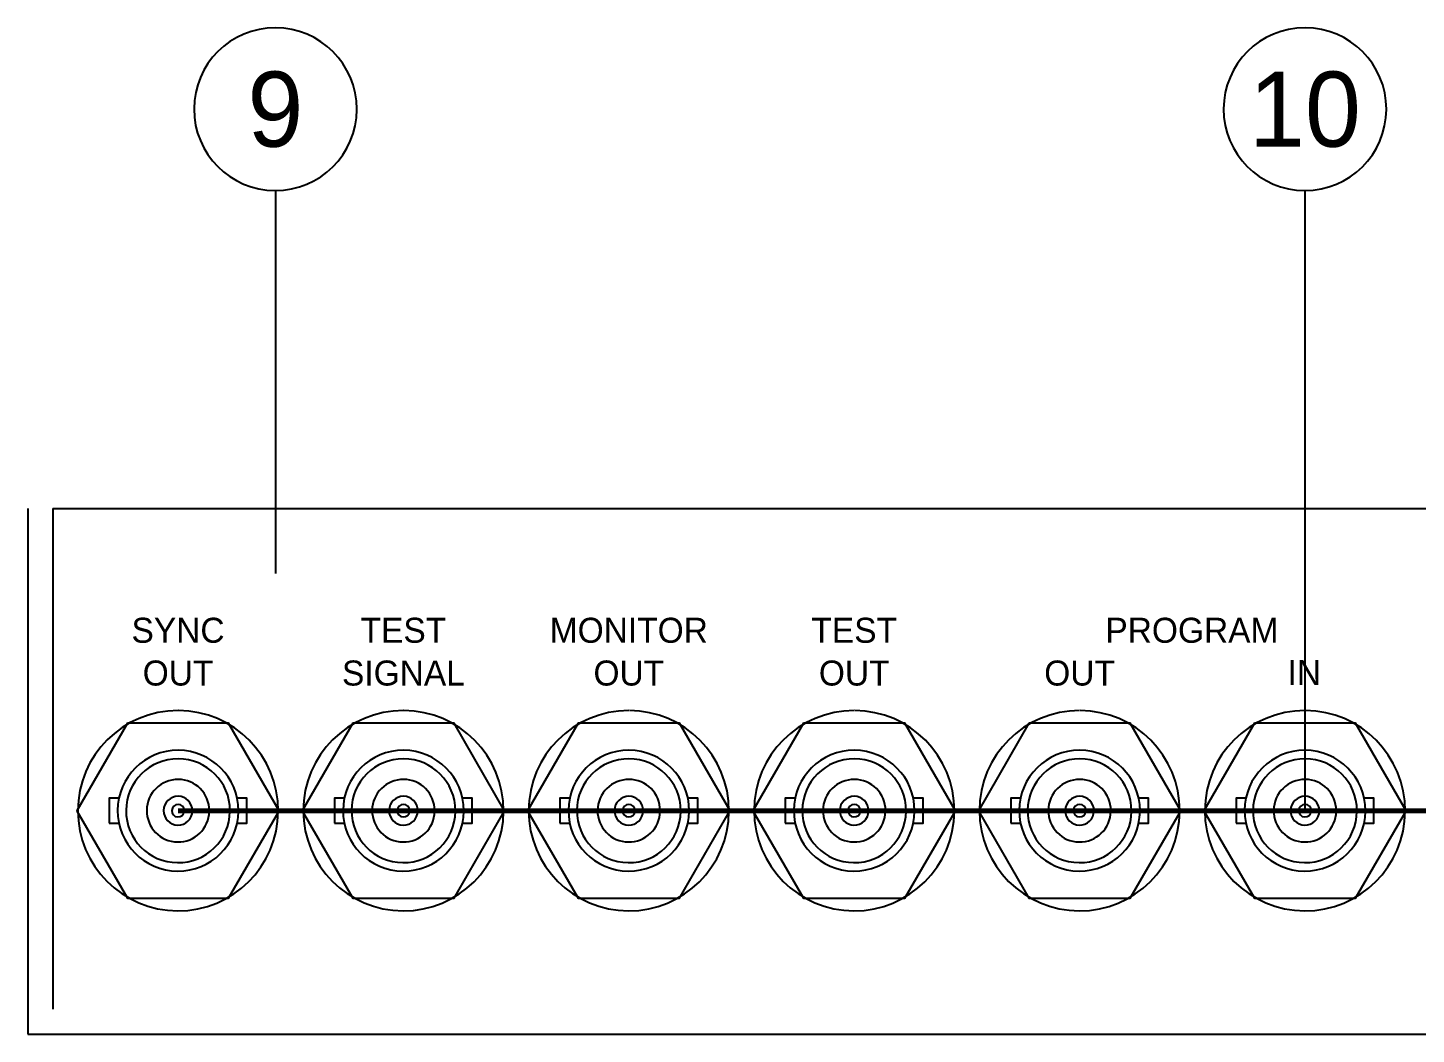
# Model space of a CAD drawing. Extents: x 10 to 493, y 10 to 201.
# Drawn here: x 38.1 to 148.9, y 10 to 90.4 of the extents above; entities that cross this region are included whole.
import ezdxf
from ezdxf.enums import TextEntityAlignment as Align

# ---------------------------------------------------------------- set-up
doc = ezdxf.new("R2010")
doc.units = 0
doc.layers.add('KOMPONENT', color=10, linetype='CONTINUOUS')
doc.layers.add('SERVICE1', color=7, linetype='CONTINUOUS')

msp = doc.modelspace()

# ---------------------------------------------------------------- linework, layer by layer
at = {"layer": 'KOMPONENT', "color": 0}
for p, q in [((38.05594405594405, 52), (38.05594405594394, 10)), ((40.05594405594405, 51.99999999999989), (459.6559440559441, 51.99999999999983)), ((40.05594405594405, 52), (40.05594405594394, 12)), ((38.05594405594394, 10), (462.0559440559439, 10))]:
    msp.add_line(p, q, dxfattribs=at)
for points in [[(46.01449217161672, 34.86000000000002), (41.97304028728934, 27.86000000000002), (46.01449217161669, 20.86000000000001), (54.09739594027144, 20.86000000000001), (58.10791632460803, 27.80642507046162)], [(58.13884782459883, 27.86000000000002), (54.09739594027147, 34.86000000000002), (46.01449217161672, 34.86000000000002)], [(64.01449217161672, 34.86000000000002), (59.97304028728934, 27.86000000000002), (64.0144921716167, 20.86000000000001), (72.09739594027144, 20.86000000000001), (76.10791632460803, 27.80642507046162)], [(76.13884782459883, 27.86000000000002), (72.09739594027147, 34.86000000000002), (64.01449217161672, 34.86000000000002)], [(82.01449217161672, 34.86000000000002), (77.97304028728934, 27.86000000000002), (82.0144921716167, 20.86000000000001), (90.09739594027147, 20.86000000000001), (94.10791632460803, 27.80642507046162)], [(94.13884782459886, 27.86000000000002), (90.09739594027147, 34.86000000000002), (82.01449217161672, 34.86000000000002)], [(100.0144921716167, 34.86000000000002), (95.97304028728931, 27.86000000000002), (100.0144921716167, 20.86000000000001), (108.0973959402715, 20.86000000000001), (112.107916324608, 27.80642507046162)], [(112.1388478245989, 27.86000000000002), (108.0973959402715, 34.86000000000002), (100.0144921716167, 34.86000000000002)], [(118.0144921716167, 34.86000000000002), (113.9730402872893, 27.86000000000002), (118.0144921716167, 20.86000000000001), (126.0973959402715, 20.86000000000001), (130.107916324608, 27.80642507046162)], [(130.1388478245989, 27.86000000000002), (126.0973959402715, 34.86000000000002), (118.0144921716167, 34.86000000000002)], [(136.0144921716167, 34.86000000000002), (131.9730402872893, 27.86000000000002), (136.0144921716167, 20.86000000000001), (144.0973959402715, 20.86000000000001), (148.107916324608, 27.80642507046162)], [(148.1388478245989, 27.86000000000002), (144.0973959402715, 34.86000000000002), (136.0144921716167, 34.86000000000002)]]:
    msp.add_lwpolyline(points, dxfattribs=at)
at = {"layer": 'KOMPONENT', "color": 0, "linetype": 'CONTINUOUS'}
for points in [[(45.33570836267617, 28.86000000000002), (44.55594405594408, 28.86000000000002), (44.55594405594408, 26.86000000000002)], [(54.77617974921199, 26.86000000000002), (55.55594405594408, 26.86000000000002), (55.55594405594408, 28.86000000000002), (54.77617974921199, 28.86000000000002)], [(63.33570836267617, 28.86000000000002), (62.55594405594408, 28.86000000000002), (62.55594405594408, 26.86000000000002)], [(72.77617974921199, 26.86000000000002), (73.55594405594408, 26.86000000000002), (73.55594405594408, 28.86000000000002), (72.77617974921199, 28.86000000000002)], [(81.33570836267617, 28.86000000000002), (80.55594405594408, 28.86000000000002), (80.55594405594408, 26.86000000000002)], [(90.77617974921199, 26.86000000000002), (91.55594405594408, 26.86000000000002), (91.55594405594408, 28.86000000000002), (90.77617974921199, 28.86000000000002)], [(99.33570836267617, 28.86000000000002), (98.55594405594408, 28.86000000000002), (98.55594405594408, 26.86000000000002)], [(108.776179749212, 26.86000000000002), (109.5559440559441, 26.86000000000002), (109.5559440559441, 28.86000000000002), (108.776179749212, 28.86000000000002)], [(117.3357083626762, 28.86000000000002), (116.5559440559441, 28.86000000000002), (116.5559440559441, 26.86000000000002)], [(126.776179749212, 26.86000000000002), (127.5559440559441, 26.86000000000002), (127.5559440559441, 28.86000000000002), (126.776179749212, 28.86000000000002)], [(135.3357083626762, 28.86000000000002), (134.5559440559441, 28.86000000000002), (134.5559440559441, 26.86000000000002)], [(144.776179749212, 26.86000000000002), (145.5559440559441, 26.86000000000002), (145.5559440559441, 28.86000000000002), (144.776179749212, 28.86000000000002)], [(44.55594405594408, 26.86000000000002), (45.33570836267617, 26.86000000000002)], [(62.55594405594408, 26.86000000000002), (63.33570836267617, 26.86000000000002)], [(80.55594405594408, 26.86000000000002), (81.33570836267617, 26.86000000000002)], [(98.55594405594408, 26.86000000000002), (99.33570836267617, 26.86000000000002)], [(116.5559440559441, 26.86000000000002), (117.3357083626762, 26.86000000000002)], [(134.5559440559441, 26.86000000000002), (135.3357083626762, 26.86000000000002)]]:
    msp.add_lwpolyline(points, dxfattribs=at)
at = {"layer": 'KOMPONENT', "color": 0}
for centre, radius, start, end in [((50.05594405594408, 27.86000000000002), 8.000000000000284, 90.00000000000011, 89.67367066880068), ((68.05594405594408, 27.86000000000002), 8.000000000000284, 90.00000000000011, 89.67367066880068), ((86.05594405594408, 27.86000000000002), 8.000000000000284, 90.00000000000011, 89.67367066880068), ((104.0559440559441, 27.86000000000002), 8.000000000000284, 90.00000000000011, 89.67367066880068), ((122.0559440559441, 27.86000000000002), 8.000000000000284, 90.00000000000011, 89.67367066880068), ((140.0559440559441, 27.86000000000002), 8.000000000000284, 90.00000000000011, 89.67367066880068), ((50.05594405594408, 27.86000000000002), 4.824999999999591, 3.193724165691451e-13, 359.347674377533), ((68.05594405594408, 27.86000000000002), 4.824999999999591, 3.193724165691451e-13, 359.347674377533), ((86.05594405594408, 27.86000000000002), 4.824999999999591, 3.193724165691451e-13, 359.347674377533), ((104.0559440559441, 27.86000000000002), 4.824999999999591, 3.193724165691451e-13, 359.347674377533), ((122.0559440559441, 27.86000000000002), 4.824999999999591, 3.193724165691451e-13, 359.347674377533), ((140.0559440559441, 27.86000000000002), 4.824999999999591, 3.193724165691451e-13, 359.347674377533), ((50.05594405594408, 27.86000000000002), 4.149999999998272, 359.9999999999997, 359.1772792608186), ((68.05594405594408, 27.86000000000002), 4.149999999998272, 359.9999999999997, 359.1772792608186), ((86.05594405594408, 27.86000000000002), 4.149999999998272, 359.9999999999997, 359.1772792608186), ((104.0559440559441, 27.86000000000002), 4.149999999998272, 359.9999999999997, 359.1772792608186), ((122.0559440559441, 27.86000000000002), 4.149999999998272, 359.9999999999997, 359.1772792608186), ((140.0559440559441, 27.86000000000002), 4.149999999998272, 359.9999999999997, 359.1772792608186), ((50.05594405594408, 27.86000000000002), 2.499999999996419, 1.667057918588964e-13, 358.7971582798365), ((68.05594405594408, 27.86000000000002), 2.499999999996419, 1.667057918588964e-13, 358.7971582798365), ((86.05594405594408, 27.86000000000002), 2.499999999996419, 1.667057918588964e-13, 358.7971582798365), ((104.0559440559441, 27.86000000000002), 2.499999999996419, 1.667057918588964e-13, 358.7971582798365), ((122.0559440559441, 27.86000000000002), 2.499999999996419, 1.667057918588964e-13, 358.7971582798365), ((140.0559440559441, 27.86000000000002), 2.499999999996419, 1.667057918588964e-13, 358.7971582798365), ((50.05594405594408, 27.86000000000002), 1.149999999996226, 359.9999999999987, 358.6472976516015), ((68.05594405594408, 27.86000000000002), 1.149999999996226, 359.9999999999987, 358.6472976516015), ((86.05594405594408, 27.86000000000002), 1.149999999996226, 359.9999999999987, 358.6472976516015), ((104.0559440559441, 27.86000000000002), 1.149999999996226, 359.9999999999987, 358.6472976516015), ((122.0559440559441, 27.86000000000002), 1.149999999996226, 359.9999999999987, 358.6472976516015), ((140.0559440559441, 27.86000000000002), 1.149999999996226, 359.9999999999987, 358.6472976516015), ((50.05594405594408, 27.86000000000002), 0.4999999999820375, 359.9999999999982, 355.9577384872979), ((68.05594405594408, 27.86000000000002), 0.4999999999820375, 359.9999999999982, 355.9577384872979), ((86.05594405594408, 27.86000000000002), 0.4999999999820375, 359.9999999999982, 355.9577384872979), ((104.0559440559441, 27.86000000000002), 0.4999999999820375, 359.9999999999982, 355.9577384872979), ((122.0559440559441, 27.86000000000002), 0.4999999999820375, 359.9999999999982, 355.9577384872979), ((140.0559440559441, 27.86000000000002), 0.4999999999820375, 359.9999999999982, 355.9577384872979)]:
    msp.add_arc(centre, radius, start, end, dxfattribs=at)
at = {"layer": 'SERVICE1', "color": 0}
for points in [[(57.83165092247675, 77.41502012275268), (57.83165092247675, 46.80036074938076)], [(140.0559440559441, 77.41502012275268), (140.0559440559441, 27.86000000000002)]]:
    msp.add_lwpolyline(points, dxfattribs=at)
at = {"layer": 'SERVICE1', "color": 0, "const_width": 0.4}
msp.add_lwpolyline([(50.05594405594408, 27.86000000000002), (230.0559440559441, 27.86000000000002)], dxfattribs=at)
at = {"layer": 'SERVICE1', "color": 0}
for centre in [(57.83165092247675, 83.91502012275296), (140.0559440559441, 83.91502012275296)]:
    msp.add_arc(centre, 6.5, 1.403916714864755e-14, 359.8076113561952, dxfattribs=at)

# ---------------------------------------------------------------- texts
at = {"layer": 'KOMPONENT', "color": 0}
for s, p in [('SYNC', (50.05594405594405, 41.27732283464604)), ('TEST', (68.05594405594405, 41.27732283464604)), ('MONITOR', (86.05594405594402, 41.27732283464604)), ('TEST', (104.055944055944, 41.27732283464604)), ('PROGRAM', (131.0254616258538, 41.27732283464604)), ('OUT', (50.05594405594405, 37.86000000000035)), ('SIGNAL', (68.05594405594405, 37.86000000000035)), ('OUT', (86.05594405594402, 37.86000000000035)), ('OUT', (104.055944055944, 37.86000000000035)), ('OUT', (122.055944055944, 37.86000000000035)), ('IN', (139.9949791957636, 37.90280532313233))]:
    msp.add_text(s, height=2, dxfattribs=at).set_placement(p, align=Align.CENTER)
at = {"layer": 'SERVICE1', "color": 0}
for s, p in [('9', (57.83165092247675, 83.91502012275296)), ('10', (140.0559440559441, 83.91502012275296))]:
    msp.add_text(s, height=6, dxfattribs=at).set_placement(p, align=Align.MIDDLE)

doc.saveas('drawing.dxf')
